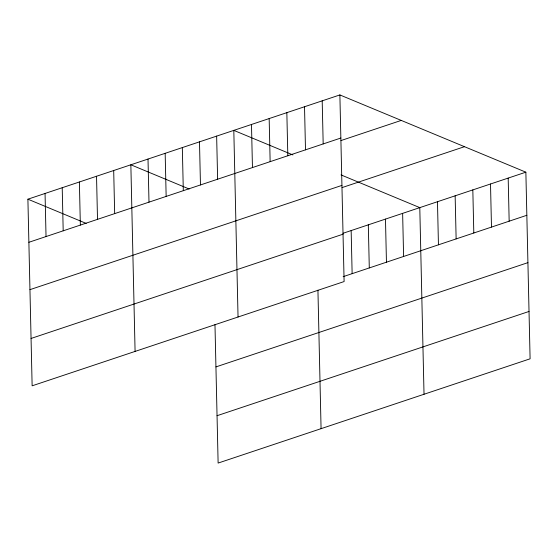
<?xml version="1.0" encoding="UTF-8"?>
<svg xmlns="http://www.w3.org/2000/svg" width="558" height="558" viewBox="0 0 558 558"><rect width="100%" height="100%" fill="white"/><g stroke="black" fill="none" stroke-linecap="round" stroke-linejoin="round"><path stroke-width="0.84" d="M339.878 94.93L344.112 281.56L32.134 385.822L27.9 199.192L339.878 94.93L525.866 172.178L530.1 358.808L218.122 463.07L214.976 324.616M28.877 242.291L340.854 138.028M340.987 140.56L401.251 120.416M29.951 289.658L341.928 185.395M342.075 187.593L464.486 146.684M342.989 233.293L525.866 172.178M31.06 338.455L343.037 234.193M343.149 276.67L526.843 215.276M215.939 366.906L527.917 262.644M217.048 415.71L529.026 311.448M292.88 154.915L233.809 130.377L238.043 317.014M341.029 174.912L419.79 207.625L424.024 394.262M189.162 189.002L130.851 164.784L135.085 351.414M27.9 199.192L86.204 223.409M508.185 178.086L509.161 221.184M490.51 183.994L491.486 227.092M472.828 189.901L473.805 233M455.147 195.809L456.13 238.908M437.472 201.717L438.449 244.816M402.632 213.358L403.608 256.464M385.473 219.092L386.45 262.197M368.315 224.832L369.291 267.931M351.156 230.566L352.133 273.664M322.196 100.838L323.18 143.936M317.934 290.209L321.073 428.67M304.522 106.745L305.498 149.844M286.84 112.653L287.823 155.752M269.165 118.561L270.142 161.66M251.484 124.469L252.46 167.567M216.644 136.11L217.627 179.209M199.485 141.844L200.468 184.949M182.326 147.577L183.31 190.683M165.168 153.311L166.151 196.416M148.01 159.051L148.993 202.149M113.692 170.518L114.669 213.616M96.534 176.251L97.511 219.35M79.376 181.985L80.352 225.09M62.217 187.718L63.194 230.824M45.058 193.452L46.035 236.557"/></g></svg>
